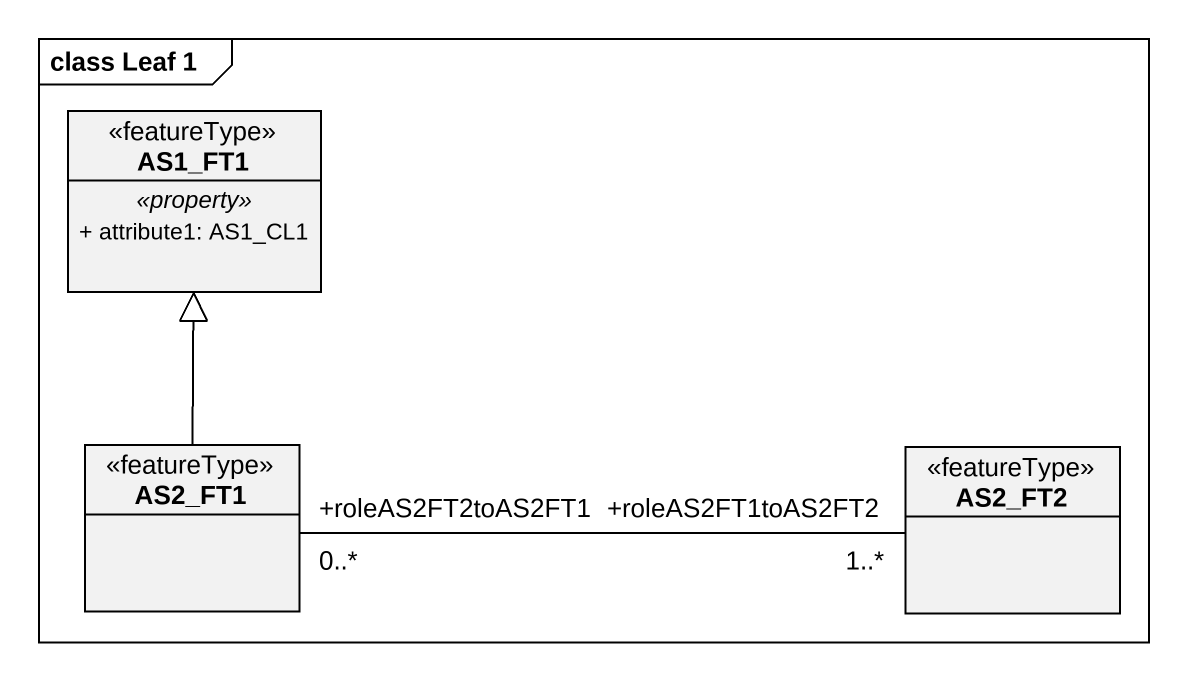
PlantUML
@startuml
mainframe class Leaf 1
hide circle
hide empty members
skinparam classAttributeIconSize 0
class AS1_FT1 <<featureType>> {
  .. <<property>> ..
  + attribute1: AS1_CL1
}
class AS2_FT1 <<featureType>>
class AS2_FT2 <<featureType>>
AS2_FT1 -up-|> AS1_FT1
AS2_FT1 "+roleAS2FT2toAS2FT1\n0..*" -right- "+roleAS2FT1toAS2FT2\n1..*" AS2_FT2
@enduml
